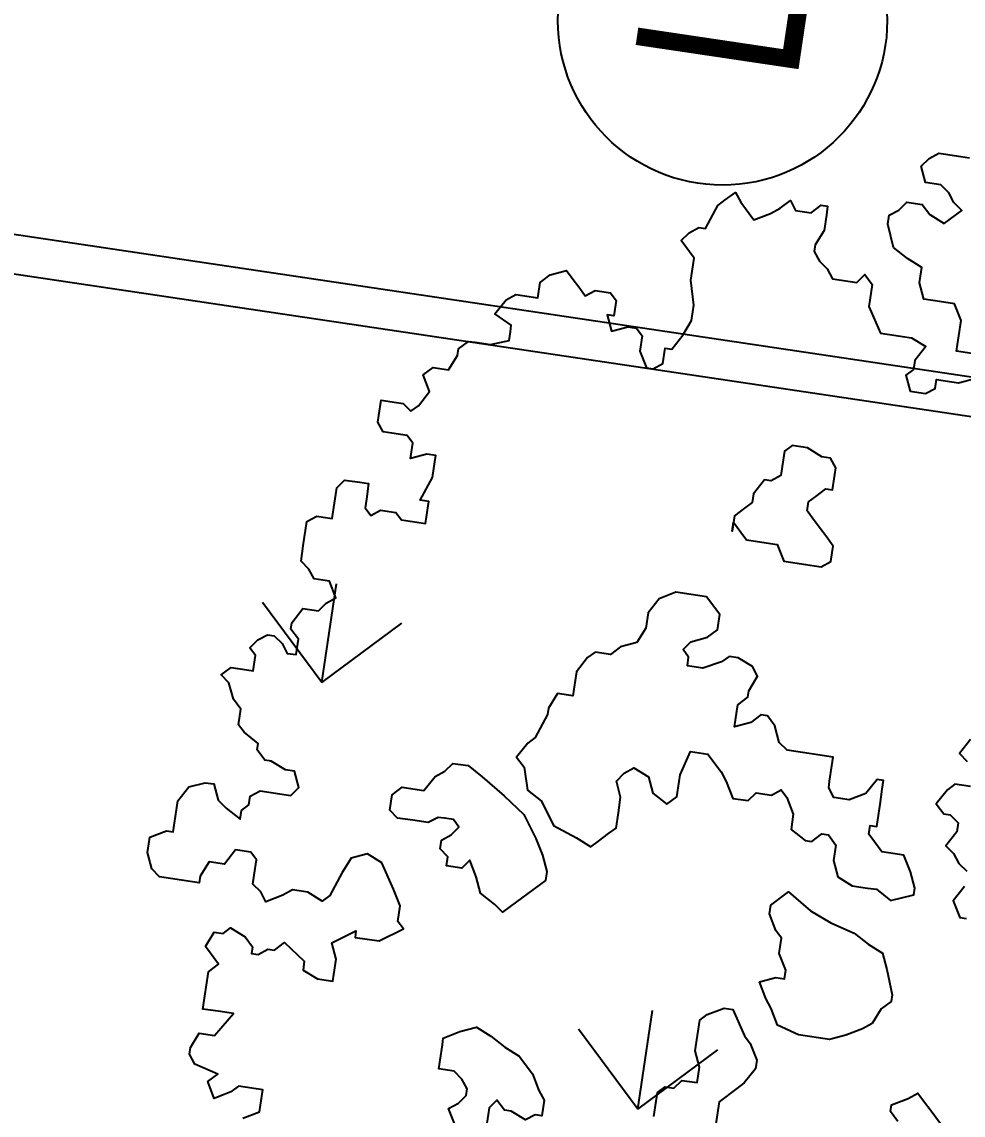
# Model space of a CAD drawing. Header units: millimetres. Extents: x 338 to 506, y 179 to 335.
# Drawn here: x 394.654 to 398.257, y 206.865 to 211.049 of the extents above; entities that cross this region are included whole.
import ezdxf
from ezdxf.enums import TextEntityAlignment as Align

# ---------------------------------------------------------------- set-up
doc = ezdxf.new("R2010")
doc.units = ezdxf.units.MM
doc.linetypes.add('DASHED2', pattern=[0.375, 0.25, -0.125])
for name, color, linetype in [('ANDEN', 251, 'Continuous'), ('ARBOL-TOP', 3, 'Continuous'), ('EJES_DE_COLUMNA', 255, 'DASHED2'), ('MUROS', 32, 'Continuous')]:
    doc.layers.add(name, color=color, linetype=linetype)
doc.styles.add('TECHNIC', font='txt')

# ---------------------------------------------------------------- blocks, each defined once
blk = doc.blocks.new('*X894')
at = {"color": 0}
for p, q in [((26.895, 93.9319), (27.1644, 94.2013)), ((26.895, 93.9319), (27.1644, 93.6625)), ((26.895, 93.9319), (27.276, 93.9319)), ((25.4581, 92.495), (25.7275, 92.7645)), ((25.4581, 92.495), (25.7275, 92.2256)), ((25.4581, 92.495), (25.8391, 92.495))]:
    blk.add_line(p, q, dxfattribs=at)
blk = doc.blocks.new('ARBOLITO')
at = {"linetype": 'ByBlock'}
for points in [[(461.9159, 68.9761), (461.9076, 68.9906), (461.8931, 69.0135), (461.8785, 69.0197), (461.864, 69.0135), (461.8577, 68.9989), (461.8494, 68.9761), (461.8432, 68.9698), (461.8286, 68.9761), (461.8203, 68.9761), (461.8141, 68.9761), (461.8058, 68.9698), (461.7912, 68.9615), (461.785, 68.9698), (461.7767, 68.9761), (461.7767, 68.9844), (461.7767, 68.9989), (461.7705, 69.0052), (461.7559, 69.0052), (461.7476, 68.9906), (461.7331, 68.9906), (461.7268, 68.9761), (461.7268, 68.9698), (461.7102, 68.9698), (461.6894, 68.9698), (461.6811, 68.9761), (461.6749, 68.9906), (461.6749, 68.9989), (461.6749, 69.0052), (461.6894, 69.0135), (461.6957, 69.0135), (461.6957, 69.028), (461.6957, 69.0343), (461.6957, 69.0426), (461.704, 69.0571), (461.7185, 69.0633), (461.7268, 69.0633), (461.7331, 69.0488), (461.7414, 69.0426), (461.7559, 69.0343), (461.7559, 69.0426), (461.7621, 69.0488), (461.7621, 69.0571), (461.7705, 69.0633), (461.785, 69.0633), (461.7912, 69.0633), (461.7996, 69.0633), (461.8058, 69.0717), (461.7996, 69.0862), (461.7912, 69.0862), (461.7767, 69.0924), (461.7705, 69.0924), (461.7621, 69.1008), (461.7621, 69.107), (461.7476, 69.1153), (461.7414, 69.1215), (461.7414, 69.1361), (461.7331, 69.1444), (461.7268, 69.1589), (461.7185, 69.1652), (461.7268, 69.1735), (461.7414, 69.1735), (461.7476, 69.1735), (461.7476, 69.188), (461.7414, 69.1943), (461.7476, 69.2026), (461.7559, 69.2088), (461.7621, 69.2088), (461.7705, 69.2026), (461.7767, 69.1943), (461.785, 69.1943), (461.785, 69.2088), (461.7767, 69.2171), (461.7767, 69.2233), (461.785, 69.2379), (461.7996, 69.2379), (461.8058, 69.2462), (461.8141, 69.2524), (461.8058, 69.267), (461.7996, 69.267), (461.7912, 69.267), (461.785, 69.2753), (461.7767, 69.2815), (461.7767, 69.2961), (461.7767, 69.3044), (461.7767, 69.3106), (461.7767, 69.3189), (461.785, 69.3252), (461.7912, 69.3252), (461.7996, 69.3252), (461.7996, 69.3397), (461.7996, 69.348), (461.7996, 69.3543), (461.8058, 69.3626), (461.8203, 69.3626), (461.8286, 69.3626), (461.8286, 69.348), (461.8286, 69.3397), (461.8349, 69.3335), (461.8432, 69.3397), (461.8577, 69.3397), (461.864, 69.3335), (461.8723, 69.3335), (461.8785, 69.3335), (461.8868, 69.3335), (461.8868, 69.3397), (461.8868, 69.3543), (461.8785, 69.3543), (461.8868, 69.3771), (461.8868, 69.3917), (461.8868, 69.3979), (461.8785, 69.3979), (461.864, 69.3917), (461.864, 69.4062), (461.8577, 69.4124), (461.8432, 69.4124), (461.8349, 69.4124), (461.8286, 69.4207), (461.8286, 69.427), (461.8286, 69.4415), (461.8432, 69.4415), (461.8494, 69.4415), (461.8577, 69.4353), (461.864, 69.4415), (461.8723, 69.4561), (461.864, 69.4706), (461.8723, 69.4789), (461.8785, 69.4789), (461.8868, 69.4789), (461.8931, 69.4935), (461.8931, 69.4997), (461.9014, 69.508), (461.9076, 69.508), (461.9221, 69.508), (461.9388, 69.5143), (461.9388, 69.5226), (461.9388, 69.5288), (461.9221, 69.5371), (461.9305, 69.5517), (461.9388, 69.5579), (461.945, 69.5579), (461.9595, 69.5579), (461.9595, 69.5724), (461.9679, 69.5807), (461.9824, 69.587), (461.9886, 69.5807), (461.997, 69.5724), (462.0032, 69.5662), (462.0115, 69.5724), (462.026, 69.5724), (462.0323, 69.5662), (462.0323, 69.5517), (462.026, 69.5517), (462.0323, 69.5371), (462.0468, 69.5433), (462.0551, 69.5433), (462.0614, 69.5371), (462.0614, 69.5226), (462.0697, 69.508), (462.0759, 69.508), (462.0842, 69.5143), (462.0842, 69.5288), (462.0905, 69.5288), (462.0988, 69.5433), (462.105, 69.5579), (462.105, 69.5662), (462.105, 69.5724), (462.0988, 69.5953), (462.0988, 69.6161), (462.0842, 69.6306), (462.0905, 69.6389), (462.0988, 69.6452), (462.105, 69.6452), (462.1133, 69.668), (462.1195, 69.6742), (462.1279, 69.6826), (462.1341, 69.6742), (462.1486, 69.6597), (462.1632, 69.668), (462.1715, 69.6742), (462.1798, 69.6826), (462.186, 69.6742), (462.2006, 69.6742), (462.2089, 69.6826), (462.2151, 69.6826), (462.2151, 69.6742), (462.2151, 69.6597), (462.2089, 69.6452), (462.2089, 69.6389), (462.2151, 69.6306), (462.2234, 69.6244), (462.2297, 69.6161), (462.2525, 69.6161), (462.2588, 69.6244), (462.2671, 69.6161), (462.2671, 69.6015), (462.2671, 69.5953), (462.2816, 69.5724), (462.2962, 69.5724), (462.3024, 69.5724), (462.3107, 69.5724), (462.3253, 69.5662), (462.3169, 69.5517), (462.3169, 69.5433), (462.3107, 69.5371), (462.3169, 69.5226), (462.3315, 69.5226), (462.3398, 69.5288), (462.3398, 69.5371), (462.3543, 69.5371), (462.3606, 69.5371), (462.3751, 69.5433)], [(462.3689, 69.5662), (462.3543, 69.5662), (462.3543, 69.5724), (462.3543, 69.5807), (462.3543, 69.5953), (462.346, 69.6098), (462.3398, 69.6098), (462.3253, 69.6098), (462.3169, 69.6098), (462.3107, 69.6244), (462.3107, 69.6306), (462.3107, 69.6389), (462.2962, 69.6452), (462.2816, 69.6535), (462.2733, 69.6742), (462.2733, 69.6826), (462.2816, 69.6888), (462.2879, 69.6971), (462.3024, 69.6971), (462.3107, 69.6888), (462.3253, 69.6826), (462.3398, 69.6971), (462.3315, 69.7033), (462.3253, 69.7117), (462.3169, 69.7179), (462.3024, 69.7179), (462.2962, 69.7324), (462.3024, 69.7407), (462.3107, 69.747), (462.3169, 69.747), (462.3315, 69.747), (462.3398, 69.747)], [(461.7996, 68.7579), (461.8141, 68.7662), (461.8141, 68.7724), (461.8141, 68.787), (461.7912, 68.787), (461.785, 68.7808), (461.7705, 68.7724), (461.7621, 68.787), (461.7705, 68.7953), (461.7476, 68.8015), (461.7414, 68.8098), (461.7414, 68.8161), (461.7476, 68.8306), (461.7621, 68.8306), (461.7767, 68.8535), (461.7621, 68.8535), (461.7476, 68.8535), (461.7476, 68.868), (461.7476, 68.8743), (461.7476, 68.8888), (461.7559, 68.8971), (461.7414, 68.9117), (461.7476, 68.9262), (461.7559, 68.9262), (461.7621, 68.9324), (461.7767, 68.9262), (461.785, 68.9179), (461.785, 68.9117), (461.7912, 68.9117), (461.7996, 68.9179), (461.8058, 68.9179), (461.8141, 68.9262), (461.8349, 68.9117), (461.8349, 68.9034), (461.8494, 68.8971), (461.864, 68.8971), (461.864, 68.9034), (461.864, 68.9179), (461.8577, 68.9324), (461.8785, 68.947), (461.8785, 68.9408), (461.9014, 68.9408), (461.9221, 68.9553), (461.9159, 68.9615), (461.9159, 68.9761), (461.9159, 68.9761)], [(461.9159, 68.9761), (461.9076, 68.9906), (461.8931, 69.0135), (461.8785, 69.0197), (461.864, 69.0135), (461.8577, 68.9989), (461.8494, 68.9761), (461.8432, 68.9698), (461.8286, 68.9761), (461.8203, 68.9761), (461.8141, 68.9761), (461.8058, 68.9698), (461.7912, 68.9615), (461.785, 68.9698), (461.7767, 68.9761), (461.7767, 68.9844), (461.7767, 68.9989), (461.7705, 69.0052), (461.7559, 69.0052), (461.7476, 68.9906), (461.7331, 68.9906), (461.7268, 68.9761), (461.7268, 68.9698), (461.7102, 68.9698), (461.6894, 68.9698), (461.6811, 68.9761), (461.6749, 68.9906), (461.6749, 68.9989), (461.6749, 69.0052), (461.6894, 69.0135), (461.6957, 69.0135), (461.6957, 69.028), (461.6957, 69.0343), (461.6957, 69.0426), (461.704, 69.0571), (461.7185, 69.0633), (461.7268, 69.0633), (461.7331, 69.0488), (461.7414, 69.0426), (461.7559, 69.0343), (461.7559, 69.0426), (461.7621, 69.0488), (461.7621, 69.0571), (461.7705, 69.0633), (461.785, 69.0633), (461.7912, 69.0633), (461.7996, 69.0633), (461.8058, 69.0717), (461.7996, 69.0862), (461.7912, 69.0862), (461.7767, 69.0924), (461.7705, 69.0924), (461.7621, 69.1008), (461.7621, 69.107), (461.7476, 69.1153), (461.7414, 69.1215), (461.7414, 69.1361), (461.7331, 69.1444), (461.7268, 69.1589), (461.7185, 69.1652), (461.7268, 69.1735), (461.7414, 69.1735), (461.7476, 69.1735), (461.7476, 69.188), (461.7414, 69.1943), (461.7476, 69.2026), (461.7559, 69.2088), (461.7621, 69.2088), (461.7705, 69.2026), (461.7767, 69.1943), (461.785, 69.1943), (461.785, 69.2088), (461.7767, 69.2171), (461.7767, 69.2233), (461.785, 69.2379), (461.7996, 69.2379), (461.8058, 69.2462), (461.8141, 69.2524), (461.8058, 69.267), (461.7996, 69.267), (461.7912, 69.267), (461.785, 69.2753), (461.7767, 69.2815), (461.7767, 69.2961), (461.7767, 69.3044), (461.7767, 69.3106), (461.7767, 69.3189), (461.785, 69.3252), (461.7912, 69.3252), (461.7996, 69.3252), (461.7996, 69.3397), (461.7996, 69.348), (461.7996, 69.3543), (461.8058, 69.3626), (461.8203, 69.3626), (461.8286, 69.3626), (461.8286, 69.348), (461.8286, 69.3397), (461.8349, 69.3335), (461.8432, 69.3397), (461.8577, 69.3397), (461.864, 69.3335), (461.8723, 69.3335), (461.8785, 69.3335), (461.8868, 69.3335), (461.8868, 69.3397), (461.8868, 69.3543), (461.8785, 69.3543), (461.8868, 69.3771), (461.8868, 69.3917), (461.8868, 69.3979), (461.8785, 69.3979), (461.864, 69.3917), (461.864, 69.4062), (461.8577, 69.4124), (461.8432, 69.4124), (461.8349, 69.4124), (461.8286, 69.4207), (461.8286, 69.427), (461.8286, 69.4415), (461.8432, 69.4415), (461.8494, 69.4415), (461.8577, 69.4353), (461.864, 69.4415), (461.8723, 69.4561), (461.864, 69.4706), (461.8723, 69.4789), (461.8785, 69.4789), (461.8868, 69.4789), (461.8931, 69.4935), (461.8931, 69.4997), (461.9014, 69.508), (461.9076, 69.508), (461.9221, 69.508), (461.9388, 69.5143), (461.9388, 69.5226), (461.9388, 69.5288), (461.9221, 69.5371), (461.9305, 69.5517), (461.9388, 69.5579), (461.945, 69.5579), (461.9595, 69.5579), (461.9595, 69.5724), (461.9679, 69.5807), (461.9824, 69.587), (461.9886, 69.5807), (461.997, 69.5724), (462.0032, 69.5662), (462.0115, 69.5724), (462.026, 69.5724), (462.0323, 69.5662), (462.0323, 69.5517), (462.026, 69.5517), (462.0323, 69.5371), (462.0468, 69.5433), (462.0551, 69.5433), (462.0614, 69.5371), (462.0614, 69.5226), (462.0697, 69.508), (462.0759, 69.508), (462.0842, 69.5143), (462.0842, 69.5288), (462.0905, 69.5288), (462.0988, 69.5433), (462.105, 69.5579), (462.105, 69.5662), (462.105, 69.5724), (462.0988, 69.5953), (462.0988, 69.6161), (462.0842, 69.6306), (462.0905, 69.6389), (462.0988, 69.6452), (462.105, 69.6452), (462.1133, 69.668), (462.1195, 69.6742), (462.1279, 69.6826), (462.1341, 69.6742), (462.1486, 69.6597), (462.1632, 69.668), (462.1715, 69.6742), (462.1798, 69.6826), (462.186, 69.6742), (462.2006, 69.6742), (462.2089, 69.6826), (462.2151, 69.6826), (462.2151, 69.6742), (462.2151, 69.6597), (462.2089, 69.6452), (462.2089, 69.6389), (462.2151, 69.6306), (462.2234, 69.6244), (462.2297, 69.6161), (462.2525, 69.6161), (462.2588, 69.6244), (462.2671, 69.6161), (462.2671, 69.6015), (462.2671, 69.5953), (462.2816, 69.5724), (462.2962, 69.5724), (462.3024, 69.5724), (462.3107, 69.5724), (462.3253, 69.5662), (462.3169, 69.5517), (462.3169, 69.5433), (462.3107, 69.5371), (462.3169, 69.5226), (462.3315, 69.5226), (462.3398, 69.5288), (462.3398, 69.5371), (462.3543, 69.5371), (462.3606, 69.5371), (462.3751, 69.5433)], [(462.3689, 69.5662), (462.3543, 69.5662), (462.3543, 69.5724), (462.3543, 69.5807), (462.3543, 69.5953), (462.346, 69.6098), (462.3398, 69.6098), (462.3253, 69.6098), (462.3169, 69.6098), (462.3107, 69.6244), (462.3107, 69.6306), (462.3107, 69.6389), (462.2962, 69.6452), (462.2816, 69.6535), (462.2733, 69.6742), (462.2733, 69.6826), (462.2816, 69.6888), (462.2879, 69.6971), (462.3024, 69.6971), (462.3107, 69.6888), (462.3253, 69.6826), (462.3398, 69.6971), (462.3315, 69.7033), (462.3253, 69.7117), (462.3169, 69.7179), (462.3024, 69.7179), (462.2962, 69.7324), (462.3024, 69.7407), (462.3107, 69.747), (462.3169, 69.747), (462.3315, 69.747), (462.3398, 69.747)], [(461.7996, 68.7579), (461.8141, 68.7662), (461.8141, 68.7724), (461.8141, 68.787), (461.7912, 68.787), (461.785, 68.7808), (461.7705, 68.7724), (461.7621, 68.787), (461.7705, 68.7953), (461.7476, 68.8015), (461.7414, 68.8098), (461.7414, 68.8161), (461.7476, 68.8306), (461.7621, 68.8306), (461.7767, 68.8535), (461.7621, 68.8535), (461.7476, 68.8535), (461.7476, 68.868), (461.7476, 68.8743), (461.7476, 68.8888), (461.7559, 68.8971), (461.7414, 68.9117), (461.7476, 68.9262), (461.7559, 68.9262), (461.7621, 68.9324), (461.7767, 68.9262), (461.785, 68.9179), (461.785, 68.9117), (461.7912, 68.9117), (461.7996, 68.9179), (461.8058, 68.9179), (461.8141, 68.9262), (461.8349, 68.9117), (461.8349, 68.9034), (461.8494, 68.8971), (461.864, 68.8971), (461.864, 68.9034), (461.864, 68.9179), (461.8577, 68.9324), (461.8785, 68.947), (461.8785, 68.9408), (461.9014, 68.9408), (461.9221, 68.9553), (461.9159, 68.9615), (461.9159, 68.9761)], [(462.1715, 69.3771), (462.1798, 69.3688), (462.186, 69.3626), (462.1944, 69.3626), (462.2006, 69.3626), (462.2151, 69.3626), (462.2234, 69.348), (462.2297, 69.348), (462.2442, 69.348), (462.2525, 69.348), (462.2588, 69.348), (462.2671, 69.3543), (462.2671, 69.3626), (462.2671, 69.3688), (462.2588, 69.3771), (462.2525, 69.3833), (462.2442, 69.3917), (462.238, 69.3979), (462.238, 69.4062), (462.2442, 69.4124), (462.2525, 69.4207), (462.2588, 69.4207), (462.2588, 69.4353), (462.2588, 69.4415), (462.2525, 69.4498), (462.2442, 69.4498), (462.2297, 69.4561), (462.2234, 69.4561), (462.2151, 69.4561), (462.2089, 69.4498), (462.2089, 69.4353), (462.2089, 69.427), (462.2006, 69.4207), (462.1944, 69.4207), (462.186, 69.4062), (462.186, 69.3979), (462.1798, 69.3917), (462.1715, 69.3833), (462.1715, 69.3688), (462.1715, 69.3771), (462.1715, 69.3771)], [(462.1715, 69.3771), (462.1798, 69.3688), (462.186, 69.3626), (462.1944, 69.3626), (462.2006, 69.3626), (462.2151, 69.3626), (462.2234, 69.348), (462.2297, 69.348), (462.2442, 69.348), (462.2525, 69.348), (462.2588, 69.348), (462.2671, 69.3543), (462.2671, 69.3626), (462.2671, 69.3688), (462.2588, 69.3771), (462.2525, 69.3833), (462.2442, 69.3917), (462.238, 69.3979), (462.238, 69.4062), (462.2442, 69.4124), (462.2525, 69.4207), (462.2588, 69.4207), (462.2588, 69.4353), (462.2588, 69.4415), (462.2525, 69.4498), (462.2442, 69.4498), (462.2297, 69.4561), (462.2234, 69.4561), (462.2151, 69.4561), (462.2089, 69.4498), (462.2089, 69.4353), (462.2089, 69.427), (462.2006, 69.4207), (462.1944, 69.4207), (462.186, 69.4062), (462.186, 69.3979), (462.1798, 69.3917), (462.1715, 69.3833), (462.1715, 69.3688), (462.1715, 69.3771)], [(462.4208, 69.2088), (462.4125, 69.1943), (462.4208, 69.188)], [(462.4271, 69.1652), (462.4125, 69.1652), (462.4063, 69.1589), (462.398, 69.1444), (462.4063, 69.1361), (462.4125, 69.1361), (462.4208, 69.1298), (462.4208, 69.1215), (462.4125, 69.107), (462.4208, 69.1008), (462.4271, 69.0924), (462.4354, 69.0862)], [(462.4354, 69.0717), (462.4271, 69.0571), (462.4354, 69.0426), (462.4416, 69.0426)], [(462.4208, 69.2088), (462.4125, 69.1943), (462.4208, 69.188)], [(462.4271, 69.1652), (462.4125, 69.1652), (462.4063, 69.1589), (462.398, 69.1444), (462.4063, 69.1361), (462.4125, 69.1361), (462.4208, 69.1298), (462.4208, 69.1215), (462.4125, 69.107), (462.4208, 69.1008), (462.4271, 69.0924), (462.4354, 69.0862)], [(462.4354, 69.0717), (462.4271, 69.0571), (462.4354, 69.0426), (462.4416, 69.0426)], [(462.3897, 69.0571), (462.3897, 69.0633), (462.3834, 69.0779), (462.3751, 69.0924), (462.3606, 69.0924), (462.3543, 69.0924), (462.346, 69.1008), (462.3398, 69.107), (462.3398, 69.1153), (462.346, 69.1153), (462.346, 69.1215), (462.346, 69.1361), (462.346, 69.1506), (462.346, 69.1589), (462.3398, 69.1589), (462.3315, 69.1444), (462.3169, 69.1361), (462.3024, 69.1361), (462.2962, 69.1444), (462.2962, 69.1506), (462.2962, 69.1652), (462.2962, 69.1735), (462.2816, 69.1735), (462.2733, 69.1735), (462.2671, 69.1735), (462.2525, 69.1735), (462.2442, 69.1797), (462.238, 69.1943), (462.2297, 69.2026), (462.2234, 69.2026), (462.2151, 69.1943), (462.2006, 69.188), (462.2006, 69.1943), (462.2006, 69.2026), (462.2006, 69.2088), (462.2089, 69.2171), (462.2089, 69.2233), (462.2151, 69.2379), (462.2089, 69.2462), (462.1944, 69.2524), (462.186, 69.2524), (462.1798, 69.2462), (462.1632, 69.2379), (462.1569, 69.2379), (462.1486, 69.2379), (462.1486, 69.2462), (462.1424, 69.2524), (462.1486, 69.2607), (462.1632, 69.267), (462.1715, 69.2753), (462.1715, 69.2898), (462.1569, 69.3044), (462.1424, 69.3044), (462.1279, 69.3044), (462.1133, 69.2961), (462.105, 69.2815), (462.105, 69.267), (462.0988, 69.2524), (462.0842, 69.2462), (462.0759, 69.2379), (462.0614, 69.2379), (462.0551, 69.2317), (462.0468, 69.2171), (462.0468, 69.2088), (462.0468, 69.1943), (462.0323, 69.1943), (462.026, 69.1797), (462.026, 69.1735), (462.0177, 69.1506), (462.0115, 69.1444), (462.0032, 69.1298), (462.0115, 69.1215), (462.0177, 69.1008), (462.0323, 69.0924), (462.0468, 69.0717), (462.0697, 69.0633), (462.0842, 69.0571), (462.0905, 69.0633), (462.0988, 69.0717), (462.105, 69.0779), (462.105, 69.0924), (462.105, 69.107), (462.0988, 69.1215), (462.105, 69.1298), (462.1133, 69.1361), (462.1279, 69.1298), (462.1341, 69.1153), (462.1486, 69.107), (462.1569, 69.1153), (462.1569, 69.1298), (462.1569, 69.1361), (462.1632, 69.1589), (462.1715, 69.1589), (462.1798, 69.1589), (462.1944, 69.1444), (462.2006, 69.1361), (462.2089, 69.1215), (462.2234, 69.1215), (462.2297, 69.1298), (462.2442, 69.1298), (462.2525, 69.1361), (462.2588, 69.1298), (462.2671, 69.1153), (462.2671, 69.1008), (462.2816, 69.0924), (462.2879, 69.0924), (462.2962, 69.1008), (462.3024, 69.1008), (462.3107, 69.0924), (462.3107, 69.0779), (462.3169, 69.0633), (462.3315, 69.0571), (462.346, 69.0571), (462.3543, 69.0571), (462.3689, 69.0488), (462.3897, 69.0571), (462.3897, 69.0571)], [(462.3897, 69.0571), (462.3897, 69.0633), (462.3834, 69.0779), (462.3751, 69.0924), (462.3606, 69.0924), (462.3543, 69.0924), (462.346, 69.1008), (462.3398, 69.107), (462.3398, 69.1153), (462.346, 69.1153), (462.346, 69.1215), (462.346, 69.1361), (462.346, 69.1506), (462.346, 69.1589), (462.3398, 69.1589), (462.3315, 69.1444), (462.3169, 69.1361), (462.3024, 69.1361), (462.2962, 69.1444), (462.2962, 69.1506), (462.2962, 69.1652), (462.2962, 69.1735), (462.2816, 69.1735), (462.2733, 69.1735), (462.2671, 69.1735), (462.2525, 69.1735), (462.2442, 69.1797), (462.238, 69.1943), (462.2297, 69.2026), (462.2234, 69.2026), (462.2151, 69.1943), (462.2006, 69.188), (462.2006, 69.1943), (462.2006, 69.2026), (462.2006, 69.2088), (462.2089, 69.2171), (462.2089, 69.2233), (462.2151, 69.2379), (462.2089, 69.2462), (462.1944, 69.2524), (462.186, 69.2524), (462.1798, 69.2462), (462.1632, 69.2379), (462.1569, 69.2379), (462.1486, 69.2379), (462.1486, 69.2462), (462.1424, 69.2524), (462.1486, 69.2607), (462.1632, 69.267), (462.1715, 69.2753), (462.1715, 69.2898), (462.1569, 69.3044), (462.1424, 69.3044), (462.1279, 69.3044), (462.1133, 69.2961), (462.105, 69.2815), (462.105, 69.267), (462.0988, 69.2524), (462.0842, 69.2462), (462.0759, 69.2379), (462.0614, 69.2379), (462.0551, 69.2317), (462.0468, 69.2171), (462.0468, 69.2088), (462.0468, 69.1943), (462.0323, 69.1943), (462.026, 69.1797), (462.026, 69.1735), (462.0177, 69.1506), (462.0115, 69.1444), (462.0032, 69.1298), (462.0115, 69.1215), (462.0177, 69.1008), (462.0323, 69.0924), (462.0468, 69.0717), (462.0697, 69.0633), (462.0842, 69.0571), (462.0905, 69.0633), (462.0988, 69.0717), (462.105, 69.0779), (462.105, 69.0924), (462.105, 69.107), (462.0988, 69.1215), (462.105, 69.1298), (462.1133, 69.1361), (462.1279, 69.1298), (462.1341, 69.1153), (462.1486, 69.107), (462.1569, 69.1153), (462.1569, 69.1298), (462.1569, 69.1361), (462.1632, 69.1589), (462.1715, 69.1589), (462.1798, 69.1589), (462.1944, 69.1444), (462.2006, 69.1361), (462.2089, 69.1215), (462.2234, 69.1215), (462.2297, 69.1298), (462.2442, 69.1298), (462.2525, 69.1361), (462.2588, 69.1298), (462.2671, 69.1153), (462.2671, 69.1008), (462.2816, 69.0924), (462.2879, 69.0924), (462.2962, 69.1008), (462.3024, 69.1008), (462.3107, 69.0924), (462.3107, 69.0779), (462.3169, 69.0633), (462.3315, 69.0571), (462.346, 69.0571), (462.3543, 69.0571), (462.3689, 69.0488), (462.3897, 69.0571)], [(462.0177, 68.9906), (462.0115, 68.9844), (462.0032, 68.9906), (461.9886, 68.9989), (461.9824, 69.0135), (461.9741, 69.028), (461.9679, 69.0197), (461.9533, 69.0197), (461.9533, 69.028), (461.945, 69.0343), (461.945, 69.0426), (461.9533, 69.0488), (461.9595, 69.0571), (461.9533, 69.0633), (461.945, 69.0633), (461.9388, 69.0633), (461.9305, 69.0571), (461.9159, 69.0571), (461.9014, 69.0571), (461.8931, 69.0633), (461.8931, 69.0717), (461.8931, 69.0779), (461.9014, 69.0862), (461.9076, 69.0862), (461.9221, 69.0862), (461.9305, 69.1008), (461.9388, 69.107), (461.945, 69.1153), (461.9595, 69.1153), (461.9741, 69.107), (461.997, 69.0924), (462.0177, 69.0779), (462.0323, 69.0571), (462.0406, 69.0426), (462.0468, 69.028), (462.0468, 69.0197), (462.0177, 68.9906), (462.0177, 68.9906)], [(462.0177, 68.9906), (462.0115, 68.9844), (462.0032, 68.9906), (461.9886, 68.9989), (461.9824, 69.0135), (461.9741, 69.028), (461.9679, 69.0197), (461.9533, 69.0197), (461.9533, 69.028), (461.945, 69.0343), (461.945, 69.0426), (461.9533, 69.0488), (461.9595, 69.0571), (461.9533, 69.0633), (461.945, 69.0633), (461.9388, 69.0633), (461.9305, 69.0571), (461.9159, 69.0571), (461.9014, 69.0571), (461.8931, 69.0633), (461.8931, 69.0717), (461.8931, 69.0779), (461.9014, 69.0862), (461.9076, 69.0862), (461.9221, 69.0862), (461.9305, 69.1008), (461.9388, 69.107), (461.945, 69.1153), (461.9595, 69.1153), (461.9741, 69.107), (461.997, 69.0924), (462.0177, 69.0779), (462.0323, 69.0571), (462.0406, 69.0426), (462.0468, 69.028), (462.0468, 69.0197), (462.0177, 68.9906)], [(462.2733, 68.9324), (462.2671, 68.9408), (462.2588, 68.9553), (462.2733, 68.9615), (462.2816, 68.9615), (462.2816, 68.9698), (462.2733, 68.9844), (462.2733, 68.9906), (462.2733, 68.9989), (462.2671, 69.0052), (462.2588, 69.0197), (462.2588, 69.028), (462.2733, 69.0426), (462.2962, 69.028), (462.3169, 69.0197), (462.3398, 69.0135), (462.3543, 69.0052), (462.3689, 68.9989), (462.3751, 68.9844), (462.3834, 68.9615), (462.3834, 68.9553), (462.3751, 68.947), (462.3689, 68.9324), (462.3606, 68.9262), (462.346, 68.9179), (462.3315, 68.9117), (462.3024, 68.9117), (462.2816, 68.9179), (462.2733, 68.9324), (462.2733, 68.9324)], [(462.2733, 68.9324), (462.2671, 68.9408), (462.2588, 68.9553), (462.2733, 68.9615), (462.2816, 68.9615), (462.2816, 68.9698), (462.2733, 68.9844), (462.2733, 68.9906), (462.2733, 68.9989), (462.2671, 69.0052), (462.2588, 69.0197), (462.2588, 69.028), (462.2733, 69.0426), (462.2962, 69.028), (462.3169, 69.0197), (462.3398, 69.0135), (462.3543, 69.0052), (462.3689, 68.9989), (462.3751, 68.9844), (462.3834, 68.9615), (462.3834, 68.9553), (462.3751, 68.947), (462.3689, 68.9324), (462.3606, 68.9262), (462.346, 68.9179), (462.3315, 68.9117), (462.3024, 68.9117), (462.2816, 68.9179), (462.2733, 68.9324)], [(462.1798, 68.8161), (462.1798, 68.8306), (462.1798, 68.8389), (462.186, 68.8452), (462.1944, 68.8452), (462.2006, 68.8535), (462.2151, 68.8535), (462.2151, 68.8597), (462.2151, 68.868), (462.2089, 68.8826), (462.2089, 68.8971), (462.2089, 68.9117), (462.2151, 68.9179), (462.2297, 68.9262), (462.238, 68.9262), (462.2525, 68.9034), (462.2588, 68.8971), (462.2671, 68.8826), (462.2671, 68.8743), (462.2588, 68.8597), (462.2525, 68.8535), (462.238, 68.8389), (462.238, 68.8161)], [(462.1798, 68.8161), (462.1798, 68.8306), (462.1798, 68.8389), (462.186, 68.8452), (462.1944, 68.8452), (462.2006, 68.8535), (462.2151, 68.8535), (462.2151, 68.8597), (462.2151, 68.868), (462.2089, 68.8826), (462.2089, 68.8971), (462.2089, 68.9117), (462.2151, 68.9179), (462.2297, 68.9262), (462.238, 68.9262), (462.2525, 68.9034), (462.2588, 68.8971), (462.2671, 68.8826), (462.2671, 68.8743), (462.2588, 68.8597), (462.2525, 68.8535), (462.238, 68.8389), (462.238, 68.8161)], [(461.997, 68.7808), (461.9886, 68.7953), (461.997, 68.8015), (462.0032, 68.8098), (462.0032, 68.8161), (461.997, 68.8244), (461.9886, 68.8306), (461.9741, 68.8306), (461.9741, 68.8389), (461.9741, 68.8535), (461.9741, 68.8597), (461.9886, 68.868), (462.0032, 68.8743), (462.0177, 68.868), (462.0323, 68.8597), (462.0468, 68.8535), (462.0614, 68.8389), (462.0697, 68.8244), (462.0759, 68.8161), (462.0759, 68.8015), (462.0697, 68.8015), (462.0614, 68.7953), (462.0468, 68.8015), (462.0406, 68.8015), (462.0323, 68.8098), (462.026, 68.8015), (462.026, 68.7953), (462.026, 68.787)], [(461.997, 68.7808), (461.9886, 68.7953), (461.997, 68.8015), (462.0032, 68.8098), (462.0032, 68.8161), (461.997, 68.8244), (461.9886, 68.8306), (461.9741, 68.8306), (461.9741, 68.8389), (461.9741, 68.8535), (461.9741, 68.8597), (461.9886, 68.868), (462.0032, 68.8743), (462.0177, 68.868), (462.0323, 68.8597), (462.0468, 68.8535), (462.0614, 68.8389), (462.0697, 68.8244), (462.0759, 68.8161), (462.0759, 68.8015), (462.0697, 68.8015), (462.0614, 68.7953), (462.0468, 68.8015), (462.0406, 68.8015), (462.0323, 68.8098), (462.026, 68.8015), (462.026, 68.7953), (462.026, 68.787)], [(462.4063, 68.8452), (462.398, 68.8535), (462.398, 68.8597), (462.4125, 68.868), (462.4208, 68.8743), (462.4271, 68.868), (462.4354, 68.8597), (462.4562, 68.8389)], [(462.4063, 68.8452), (462.398, 68.8535), (462.398, 68.8597), (462.4125, 68.868), (462.4208, 68.8743), (462.4271, 68.868), (462.4354, 68.8597), (462.4562, 68.8389)]]:
    blk.add_lwpolyline(points, dxfattribs=at)
blk = doc.blocks.new('EJES_ESTRUCTURALES')
at = {"layer": 'EJES_DE_COLUMNA', "color": 9, "linetype": 'Continuous'}
blk.add_circle((660.84768, 188.07297), 0.63, dxfattribs=at)
at = {"layer": 'EJES_DE_COLUMNA', "color": 1, "style": 'TECHNIC'}
blk.add_text('L', height=0.63, dxfattribs=at).set_placement((660.84768, 188.07297), align=Align.MIDDLE)
blk = doc.blocks.new('A$C7152A42C')
at = {"layer": 'ANDEN'}
for points in [[(28.41845, 97.40321), (28.41845, 84.11147), (28.41845, 84.11147), (27.6977, 84.11147), (27.5977, 84.11147), (27.5977, 70.96461), (27.5977, 70.96461), (28.41845, 70.96461), (28.41845, 70.96461), (28.41845, 59.20061), (28.41845, 59.20061), (27.6977, 59.20061), (27.5977, 59.20061), (27.5977, 52.98444), (27.5977, 52.88444), (27.5977, 52.88444), (27.5977, 52.88444), (27.5977, 52.36991), (27.5977, 52.36991), (27.5977, 52.36991), (27.5977, 46.15375)], [(28.26845, 97.25321), (28.26845, 84.26147), (27.6977, 84.26147), (27.4477, 84.26147), (27.4477, 70.81461), (28.26845, 70.81461), (28.26845, 59.35061), (27.6977, 59.35061), (27.4477, 59.35061), (27.4477, 52.98444), (27.4477, 52.73444), (27.4477, 52.73444), (27.4477, 52.51991), (27.4477, 52.51991), (27.4477, 46.15375)]]:
    blk.add_lwpolyline(points, dxfattribs=at)
at = {"layer": 'ANDEN', "color": 251, "linetype": 'Continuous'}
blk.add_blockref('*X894', (0, 0), dxfattribs=at)
at = {"layer": 'ARBOL-TOP', "color": 3, "linetype": 'ByBlock', "xscale": 4.090679926752369, "yscale": 4.090679926752369, "zscale": 4.090679926752369, "rotation": 270}
blk.add_blockref('ARBOLITO', (-256.06593, 1983.0593), dxfattribs=at)
at = {"layer": 'EJES_DE_COLUMNA'}
blk.add_blockref('EJES_ESTRUCTURALES', (-631.22088, -95.28525), dxfattribs=at)

msp = doc.modelspace()

# ---------------------------------------------------------------- block references
at = {"layer": 'MUROS', "color": 32, "rotation": 81.53046525965426}
msp.add_blockref('A$C7152A42C', (484.7482, 168.0844), dxfattribs=at)

doc.saveas('drawing.dxf')
